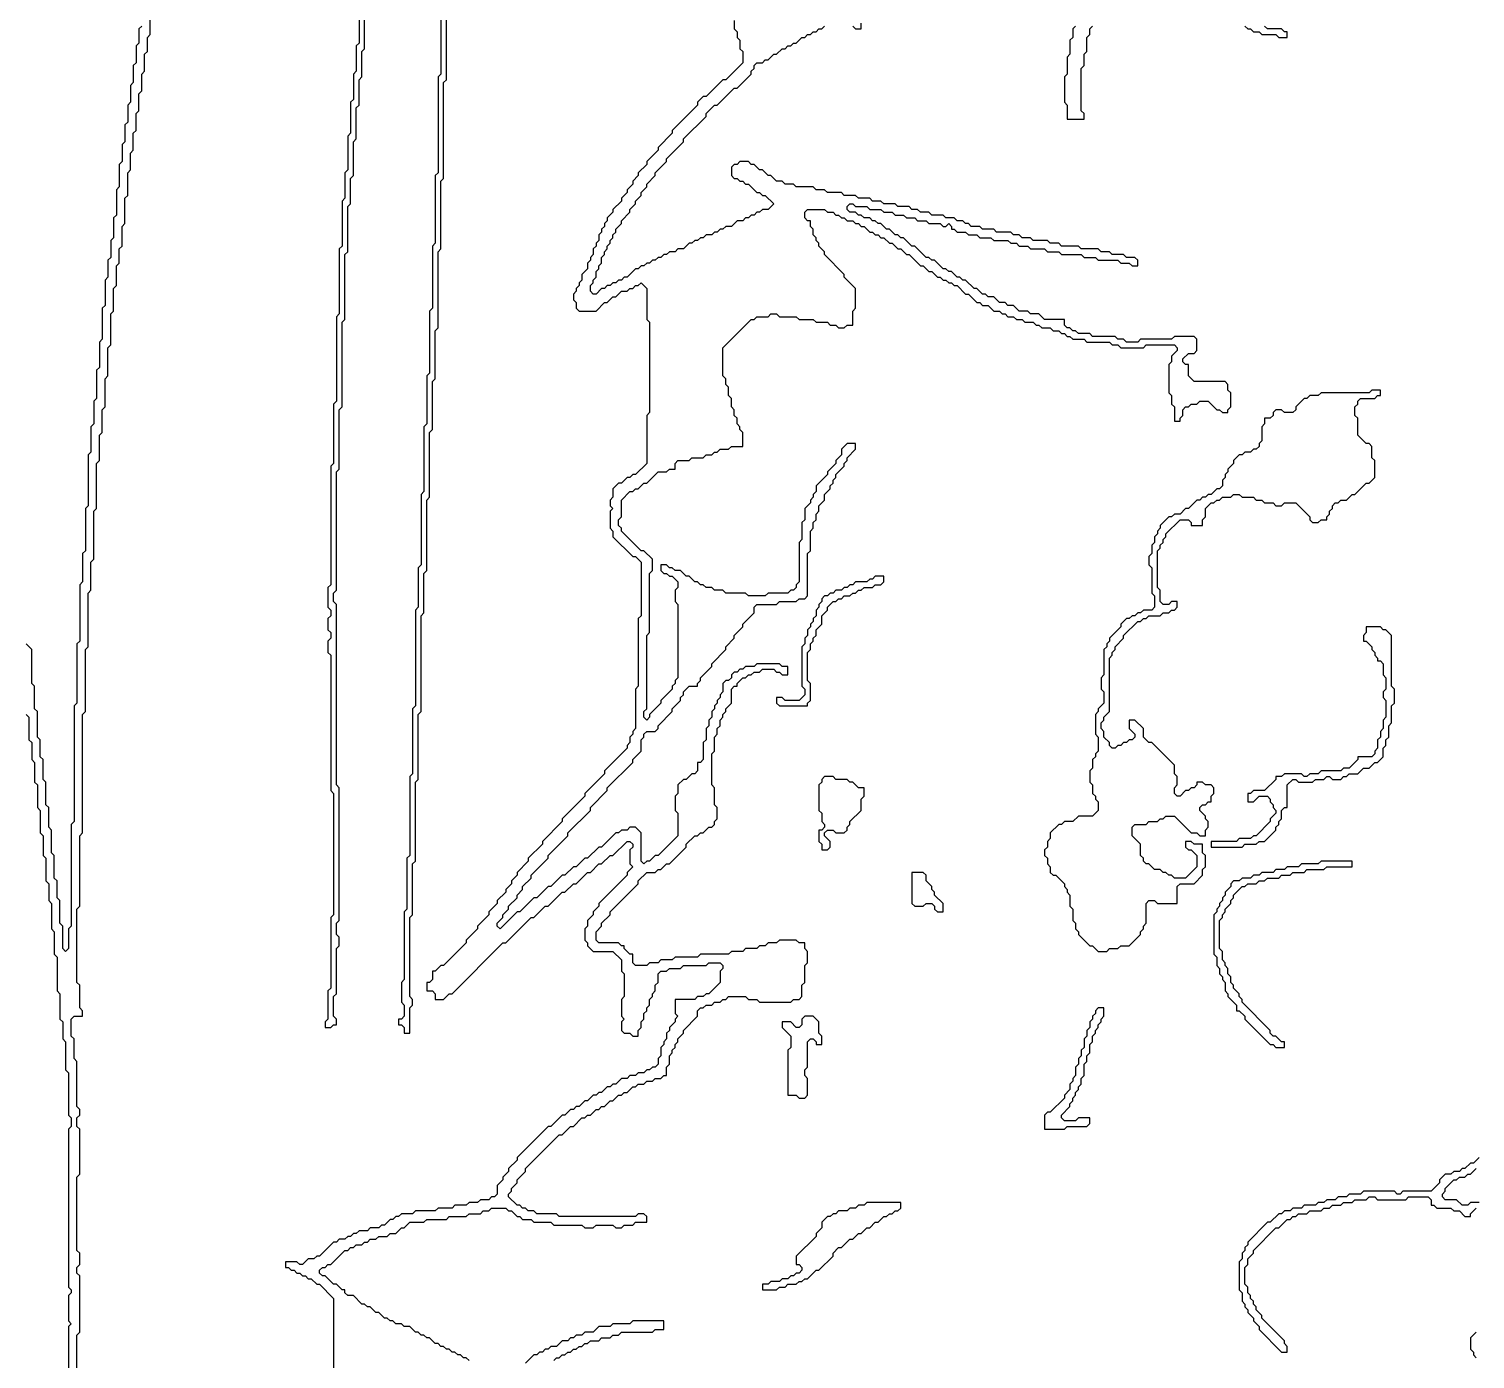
# Model space of a CAD drawing. Header units: metres. Extents: x 0 to 100, y 0 to 128.
# Drawn here: x 60.88 to 73.69, y 10.79 to 22.58 of the extents above; entities that cross this region are included whole.
import ezdxf

# ---------------------------------------------------------------- set-up
doc = ezdxf.new("R2010")
doc.units = ezdxf.units.M

msp = doc.modelspace()

# ---------------------------------------------------------------- linework, layer by layer
for points in [[(61.3, 10.475), (61.3, 11), (61.325, 11.025), (61.325, 11.525), (61.3, 11.55), (61.3, 11.6), (61.325, 11.625), (61.325, 11.725), (61.3, 11.75), (61.3, 12.4), (61.325, 12.425), (61.325, 12.825), (61.3, 12.85), (61.3, 12.925), (61.325, 12.95), (61.325, 13), (61.3, 13.025), (61.3, 13.425), (61.275, 13.45), (61.275, 13.625), (61.25, 13.65), (61.25, 13.8), (61.275, 13.825), (61.35, 13.825), (61.35, 13.875), (61.325, 13.9), (61.325, 14.1), (61.3, 14.125), (61.3, 14.775), (61.325, 14.8), (61.325, 15.425), (61.35, 15.45), (61.35, 16.5), (61.375, 16.525), (61.375, 17.075), (61.4, 17.1), (61.4, 17.575), (61.425, 17.6), (61.425, 17.85), (61.45, 17.875), (61.45, 18.3), (61.475, 18.325), (61.475, 18.725), (61.5, 18.75), (61.5, 18.975), (61.525, 19), (61.525, 19.2), (61.55, 19.225), (61.55, 19.475), (61.575, 19.5), (61.575, 19.75), (61.6, 19.775), (61.6, 20.05), (61.625, 20.075), (61.625, 20.275), (61.65, 20.3), (61.65, 20.475), (61.675, 20.5), (61.675, 20.625), (61.7, 20.65), (61.7, 20.825), (61.725, 20.85), (61.725, 21.075), (61.75, 21.1), (61.75, 21.3), (61.775, 21.325), (61.775, 21.475), (61.8, 21.5), (61.8, 21.65), (61.825, 21.675), (61.825, 21.825), (61.85, 21.85), (61.85, 22), (61.875, 22.025), (61.875, 22.175), (61.9, 22.2), (61.9, 22.35), (61.925, 22.375), (61.925, 22.5), (61.95, 22.525), (61.95, 22.7)], [(63.8, 22.8), (63.8, 22.45), (63.775, 22.425), (63.775, 22.2), (63.75, 22.175), (63.75, 21.95), (63.725, 21.925), (63.725, 21.65), (63.7, 21.625), (63.7, 21.325), (63.675, 21.3), (63.675, 21.075), (63.65, 21.05), (63.65, 20.65), (63.625, 20.625), (63.625, 20.05), (63.6, 20.025), (63.6, 19.275), (63.575, 19.25), (63.575, 18.725), (63.55, 18.7), (63.55, 17.65), (63.525, 17.625), (63.525, 17.45), (63.55, 17.425), (63.55, 17.375), (63.525, 17.35), (63.525, 17.25), (63.55, 17.225), (63.55, 17.175), (63.525, 17.15), (63.525, 17.05), (63.55, 17.025), (63.55, 15.825), (63.575, 15.8), (63.575, 14.725), (63.55, 14.7), (63.55, 14.075), (63.525, 14.05), (63.525, 13.8), (63.5, 13.775), (63.5, 13.725), (63.55, 13.725), (63.575, 13.75), (63.6, 13.75), (63.6, 13.8), (63.575, 13.825), (63.575, 14), (63.6, 14.025), (63.6, 14.425), (63.625, 14.45), (63.625, 14.525), (63.6, 14.55), (63.6, 14.65), (63.625, 14.675), (63.625, 15.85), (63.6, 15.875), (63.6, 17.475), (63.575, 17.5), (63.575, 17.575), (63.6, 17.6), (63.6, 18.65), (63.625, 18.675), (63.625, 19.2), (63.65, 19.225), (63.65, 19.975), (63.675, 20), (63.675, 20.575), (63.7, 20.6), (63.7, 21), (63.725, 21.025), (63.725, 21.25), (63.75, 21.275), (63.75, 21.575), (63.775, 21.6), (63.775, 21.875), (63.8, 21.9), (63.8, 22.125), (63.825, 22.15), (63.825, 22.375), (63.85, 22.4), (63.85, 22.75)], [(64.525, 22.725), (64.525, 22.175), (64.5, 22.15), (64.5, 21.3), (64.475, 21.275), (64.475, 20.675), (64.45, 20.65), (64.45, 20.1), (64.425, 20.075), (64.425, 19.525), (64.4, 19.5), (64.4, 19.075), (64.375, 19.05), (64.375, 18.475), (64.35, 18.45), (64.35, 17.825), (64.325, 17.8), (64.325, 17.45), (64.3, 17.425), (64.3, 16.575), (64.275, 16.55), (64.275, 15.975), (64.25, 15.95), (64.25, 15.25), (64.225, 15.225), (64.225, 14.775), (64.2, 14.75), (64.2, 14.15), (64.175, 14.125), (64.175, 13.95), (64.2, 13.925), (64.2, 13.825), (64.175, 13.8), (64.15, 13.8), (64.15, 13.75), (64.175, 13.75), (64.2, 13.725), (64.2, 13.675), (64.25, 13.675), (64.25, 13.9), (64.275, 13.925), (64.275, 13.975), (64.25, 14), (64.25, 14.7), (64.275, 14.725), (64.275, 15.175), (64.3, 15.2), (64.3, 15.9), (64.325, 15.925), (64.325, 16.5), (64.35, 16.525), (64.35, 17.375), (64.375, 17.4), (64.375, 17.75), (64.4, 17.775), (64.4, 18.4), (64.425, 18.425), (64.425, 19), (64.45, 19.025), (64.45, 19.45), (64.475, 19.475), (64.475, 19.9), (64.5, 19.925), (64.5, 20.6), (64.525, 20.625), (64.525, 21.225), (64.55, 21.25), (64.55, 22.1), (64.575, 22.125), (64.575, 22.675)], [(61.875, 22.6), (61.85, 22.575), (61.85, 22.45), (61.825, 22.425), (61.825, 22.275), (61.8, 22.25), (61.8, 22.1), (61.775, 22.075), (61.775, 21.925), (61.75, 21.9), (61.75, 21.75), (61.725, 21.725), (61.725, 21.575), (61.7, 21.55), (61.7, 21.4), (61.675, 21.375), (61.675, 21.175), (61.65, 21.15), (61.65, 20.925), (61.625, 20.9), (61.625, 20.725), (61.6, 20.7), (61.6, 20.55), (61.575, 20.525), (61.575, 20.375), (61.55, 20.35), (61.55, 20.125), (61.525, 20.1), (61.525, 19.825), (61.5, 19.8), (61.5, 19.575), (61.475, 19.55), (61.475, 19.3), (61.45, 19.275), (61.45, 19.075), (61.425, 19.05), (61.425, 18.825), (61.4, 18.8), (61.4, 18.35), (61.375, 18.325), (61.375, 17.95), (61.35, 17.925), (61.35, 17.675), (61.325, 17.65), (61.325, 17.15), (61.3, 17.125), (61.3, 16.6), (61.275, 16.575), (61.275, 15.55), (61.25, 15.525), (61.25, 14.625), (61.225, 14.6), (61.225, 14.425), (61.2, 14.4), (61.175, 14.425), (61.175, 14.625), (61.15, 14.65), (61.15, 14.85), (61.125, 14.875), (61.125, 15.025), (61.1, 15.05), (61.1, 15.25), (61.075, 15.275), (61.075, 15.475), (61.05, 15.5), (61.05, 15.675), (61.025, 15.7), (61.025, 15.9), (61, 15.925), (61, 16.1), (60.975, 16.125), (60.975, 16.275), (60.95, 16.3), (60.95, 16.525), (60.925, 16.55), (60.925, 16.75), (60.9, 16.775), (60.9, 17.075), (60.85, 17.125)], [(67.125, 22.65), (67.125, 22.575), (67.15, 22.55), (67.15, 22.5), (67.175, 22.475), (67.175, 22.4), (67.2, 22.375), (67.2, 22.275), (67.05, 22.125), (67.025, 22.125), (66.875, 21.975), (66.85, 21.975), (66.8, 21.925), (66.8, 21.9), (66.575, 21.675), (66.575, 21.65), (66.45, 21.525), (66.45, 21.5), (66.35, 21.4), (66.35, 21.375), (66.275, 21.3), (66.275, 21.275), (66.225, 21.225), (66.225, 21.2), (66.175, 21.15), (66.175, 21.125), (66.125, 21.075), (66.125, 21.05), (66.05, 20.975), (66.05, 20.95), (66, 20.9), (66, 20.875), (65.975, 20.85), (65.975, 20.825), (65.95, 20.8), (65.95, 20.775), (65.925, 20.75), (65.925, 20.7), (65.9, 20.675), (65.9, 20.65), (65.875, 20.625), (65.875, 20.575), (65.85, 20.55), (65.85, 20.525), (65.825, 20.5), (65.825, 20.45), (65.775, 20.4), (65.775, 20.35), (65.75, 20.325), (65.75, 20.3), (65.725, 20.275), (65.725, 20.25), (65.7, 20.225), (65.7, 20.175), (65.725, 20.15), (65.725, 20.1), (65.75, 20.075), (65.9, 20.075), (65.975, 20.15), (66, 20.15), (66.05, 20.2), (66.075, 20.2), (66.125, 20.25), (66.175, 20.25), (66.2, 20.275), (66.225, 20.275), (66.25, 20.3), (66.275, 20.3), (66.3, 20.325), (66.35, 20.275), (66.35, 20), (66.375, 19.975), (66.375, 19.175), (66.35, 19.15), (66.35, 18.725), (66.25, 18.625), (66.225, 18.625), (66.2, 18.6), (66.175, 18.6), (66.125, 18.55), (66.1, 18.55), (66.05, 18.5), (66.05, 18.425), (66.025, 18.4), (66.025, 18.35), (66.05, 18.325), (66.025, 18.3), (66.025, 18.15), (66.05, 18.125), (66.05, 18.075), (66.225, 17.9), (66.25, 17.9), (66.3, 17.85), (66.3, 17.375), (66.275, 17.35), (66.275, 16.75), (66.25, 16.725), (66.25, 16.375), (66.225, 16.35), (66.225, 16.325), (66.2, 16.3), (66.2, 16.25), (66.175, 16.225), (66.175, 16.2), (65.975, 16), (65.975, 15.975), (65.8, 15.8), (65.8, 15.775), (65.6, 15.575), (65.6, 15.55), (65.425, 15.375), (65.425, 15.35), (65.3, 15.225), (65.3, 15.2), (65.2, 15.1), (65.2, 15.075), (65.15, 15.025), (65.15, 15), (65.1, 14.95), (65.1, 14.925), (65.025, 14.85), (65.025, 14.825), (64.95, 14.75), (64.95, 14.725), (64.85, 14.625), (64.85, 14.6), (64.75, 14.5), (64.75, 14.475), (64.55, 14.275), (64.525, 14.275), (64.475, 14.225), (64.45, 14.225), (64.45, 14.15), (64.425, 14.125), (64.4, 14.125), (64.4, 14.05), (64.45, 14.05), (64.475, 14.025), (64.475, 13.975), (64.55, 13.975), (64.6, 14.025), (64.625, 14.025), (65.075, 14.475), (65.1, 14.475), (65.325, 14.7), (65.35, 14.7), (65.45, 14.8), (65.475, 14.8), (65.6, 14.925), (65.625, 14.925), (65.7, 15), (65.725, 15), (65.825, 15.1), (65.85, 15.1), (65.925, 15.175), (65.95, 15.175), (66.025, 15.25), (66.05, 15.25), (66.175, 15.375), (66.2, 15.375), (66.225, 15.35), (66.225, 15.325), (66.2, 15.3), (66.2, 15.175), (66.225, 15.15), (66.175, 15.1), (66.175, 15.075), (65.925, 14.825), (65.925, 14.8), (65.875, 14.75), (65.875, 14.725), (65.825, 14.675), (65.825, 14.625), (65.8, 14.6), (65.8, 14.5), (65.825, 14.475), (65.825, 14.45), (65.875, 14.4), (66.05, 14.4), (66.125, 14.325), (66.125, 14.225), (66.15, 14.2), (66.15, 14), (66.125, 13.975), (66.125, 13.825), (66.15, 13.8), (66.125, 13.775), (66.125, 13.7), (66.15, 13.675), (66.2, 13.675), (66.225, 13.65), (66.275, 13.65), (66.275, 13.7), (66.3, 13.725), (66.3, 13.775), (66.325, 13.8), (66.325, 13.85), (66.35, 13.875), (66.35, 13.9), (66.375, 13.925), (66.375, 13.975), (66.4, 14), (66.4, 14.025), (66.425, 14.05), (66.425, 14.1), (66.45, 14.125), (66.45, 14.2), (66.475, 14.225), (66.525, 14.225), (66.55, 14.25), (66.65, 14.25), (66.675, 14.275), (66.875, 14.275), (66.9, 14.3), (67, 14.3), (67.025, 14.275), (67.025, 14.25), (67, 14.225), (67, 14.125), (66.9, 14.025), (66.875, 14.025), (66.85, 14), (66.8, 14), (66.775, 13.975), (66.6, 13.975), (66.6, 13.85), (66.625, 13.825), (66.6, 13.8), (66.6, 13.775), (66.55, 13.725), (66.55, 13.7), (66.525, 13.675), (66.525, 13.625), (66.5, 13.6), (66.5, 13.575), (66.475, 13.55), (66.475, 13.475), (66.45, 13.45), (66.45, 13.4), (66.425, 13.375), (66.4, 13.375), (66.375, 13.35), (66.35, 13.35), (66.325, 13.325), (66.275, 13.325), (66.25, 13.3), (66.2, 13.3), (66.175, 13.275), (66.125, 13.275), (66.075, 13.225), (66.05, 13.225), (66.025, 13.2), (66, 13.2), (65.95, 13.15), (65.925, 13.15), (65.9, 13.125), (65.875, 13.125), (65.825, 13.075), (65.8, 13.075), (65.75, 13.025), (65.725, 13.025), (65.7, 13), (65.675, 13), (65.625, 12.95), (65.6, 12.95), (65.5, 12.85), (65.475, 12.85), (65.2, 12.575), (65.2, 12.55), (65.125, 12.475), (65.125, 12.45), (65.075, 12.4), (65.075, 12.375), (65.025, 12.325), (65.025, 12.25), (65, 12.225), (64.975, 12.225), (64.95, 12.2), (64.875, 12.2), (64.85, 12.175), (64.775, 12.175), (64.75, 12.15), (64.65, 12.15), (64.625, 12.125), (64.5, 12.125), (64.475, 12.1), (64.3, 12.1), (64.275, 12.075), (64.175, 12.075), (64.15, 12.05), (64.125, 12.05), (64.1, 12.025), (64.075, 12.025), (64.025, 11.975), (64, 11.975), (63.975, 11.95), (63.9, 11.95), (63.875, 11.925), (63.8, 11.925), (63.775, 11.9), (63.75, 11.9), (63.725, 11.875), (63.7, 11.875), (63.675, 11.85), (63.625, 11.85), (63.6, 11.825), (63.575, 11.825), (63.45, 11.7), (63.425, 11.7), (63.4, 11.675), (63.35, 11.675), (63.3, 11.625), (63.275, 11.625), (63.25, 11.65), (63.15, 11.65), (63.15, 11.6), (63.175, 11.6), (63.2, 11.575), (63.225, 11.575), (63.25, 11.55), (63.275, 11.55), (63.3, 11.525), (63.325, 11.525), (63.35, 11.5), (63.375, 11.5), (63.425, 11.45), (63.45, 11.45), (63.575, 11.325), (63.575, 10.125)], [(64.775, 10.775), (64.75, 10.8), (64.725, 10.8), (64.7, 10.825), (64.675, 10.825), (64.65, 10.85), (64.625, 10.85), (64.6, 10.875), (64.575, 10.875), (64.55, 10.9), (64.525, 10.9), (64.5, 10.925), (64.475, 10.925), (64.425, 10.975), (64.4, 10.975), (64.375, 11), (64.35, 11), (64.325, 11.025), (64.3, 11.025), (64.25, 11.075), (64.2, 11.075), (64.175, 11.1), (64.125, 11.1), (64.1, 11.125), (64.075, 11.125), (64.05, 11.15), (64.025, 11.15), (63.975, 11.2), (63.95, 11.2), (63.9, 11.25), (63.875, 11.25), (63.85, 11.275), (63.825, 11.275), (63.75, 11.35), (63.7, 11.35), (63.675, 11.375), (63.675, 11.4), (63.65, 11.4), (63.6, 11.45), (63.575, 11.45), (63.5, 11.525), (63.475, 11.525), (63.45, 11.55), (63.45, 11.575), (63.475, 11.6), (63.5, 11.6), (63.525, 11.625), (63.55, 11.625), (63.675, 11.75), (63.7, 11.75), (63.725, 11.775), (63.75, 11.775), (63.775, 11.8), (63.825, 11.8), (63.85, 11.825), (63.875, 11.825), (63.9, 11.85), (63.95, 11.85), (63.975, 11.875), (64.05, 11.875), (64.075, 11.9), (64.125, 11.9), (64.175, 11.95), (64.2, 11.95), (64.25, 12), (64.375, 12), (64.4, 12.025), (64.575, 12.025), (64.6, 12.05), (64.75, 12.05), (64.775, 12.075), (64.875, 12.075), (64.9, 12.1), (64.95, 12.1), (64.975, 12.125), (65.1, 12.125), (65.125, 12.1), (65.15, 12.1), (65.2, 12.05), (65.225, 12.05), (65.25, 12.025), (65.325, 12.025), (65.35, 12), (65.5, 12), (65.525, 11.975), (65.775, 11.975), (65.8, 11.95), (65.875, 11.95), (65.9, 11.975), (66.05, 11.975), (66.075, 11.95), (66.125, 11.95), (66.15, 11.975), (66.225, 11.975), (66.25, 12), (66.35, 12), (66.35, 12.05), (66.325, 12.075), (66.275, 12.075), (66.25, 12.05), (65.575, 12.05), (65.55, 12.075), (65.375, 12.075), (65.35, 12.1), (65.3, 12.1), (65.275, 12.125), (65.25, 12.125), (65.225, 12.15), (65.2, 12.15), (65.125, 12.225), (65.125, 12.25), (65.15, 12.275), (65.15, 12.3), (65.2, 12.35), (65.2, 12.375), (65.275, 12.45), (65.275, 12.475), (65.575, 12.775), (65.6, 12.775), (65.675, 12.85), (65.7, 12.85), (65.775, 12.925), (65.8, 12.925), (65.825, 12.95), (65.85, 12.95), (65.9, 13), (65.925, 13), (65.95, 13.025), (65.975, 13.025), (66.025, 13.075), (66.05, 13.075), (66.1, 13.125), (66.125, 13.125), (66.15, 13.15), (66.175, 13.15), (66.225, 13.2), (66.25, 13.2), (66.275, 13.225), (66.325, 13.225), (66.35, 13.25), (66.4, 13.25), (66.425, 13.275), (66.475, 13.275), (66.5, 13.3), (66.525, 13.3), (66.525, 13.375), (66.55, 13.4), (66.55, 13.475), (66.575, 13.5), (66.575, 13.525), (66.6, 13.55), (66.6, 13.575), (66.625, 13.6), (66.625, 13.625), (66.675, 13.675), (66.675, 13.7), (66.8, 13.825), (66.8, 13.875), (66.825, 13.9), (66.85, 13.9), (66.875, 13.925), (66.925, 13.925), (66.95, 13.95), (67, 13.95), (67.025, 13.975), (67.05, 13.975), (67.075, 14), (67.225, 14), (67.25, 13.975), (67.325, 13.975), (67.35, 13.95), (67.625, 13.95), (67.65, 13.975), (67.7, 13.975), (67.725, 14), (67.725, 14.1), (67.75, 14.125), (67.75, 14.275), (67.775, 14.3), (67.775, 14.4), (67.75, 14.425), (67.75, 14.475), (67.7, 14.475), (67.675, 14.5), (67.525, 14.5), (67.5, 14.475), (67.425, 14.475), (67.4, 14.45), (67.35, 14.45), (67.325, 14.425), (67.225, 14.425), (67.2, 14.4), (67.1, 14.4), (67.075, 14.375), (66.825, 14.375), (66.8, 14.35), (66.6, 14.35), (66.575, 14.325), (66.475, 14.325), (66.45, 14.3), (66.375, 14.3), (66.35, 14.275), (66.25, 14.275), (66.225, 14.3), (66.225, 14.375), (66.2, 14.375), (66.15, 14.425), (66.15, 14.45), (66.125, 14.45), (66.1, 14.475), (65.925, 14.475), (65.9, 14.5), (65.9, 14.575), (65.95, 14.625), (65.95, 14.65), (66.025, 14.725), (66.025, 14.75), (66.275, 15), (66.275, 15.025), (66.35, 15.1), (66.425, 15.1), (66.45, 15.125), (66.475, 15.125), (66.525, 15.175), (66.55, 15.175), (66.7, 15.325), (66.7, 15.35), (66.775, 15.425), (66.8, 15.425), (66.825, 15.45), (66.85, 15.45), (66.9, 15.5), (66.925, 15.5), (66.95, 15.525), (66.95, 15.55), (66.975, 15.575), (66.975, 15.675), (66.95, 15.7), (66.95, 15.85), (66.925, 15.875), (66.925, 16.15), (66.95, 16.175), (66.95, 16.3), (66.975, 16.325), (66.975, 16.375), (67, 16.4), (67, 16.45), (67.025, 16.475), (67.025, 16.5), (67.05, 16.525), (67.05, 16.55), (67.1, 16.6), (67.1, 16.725), (67.125, 16.75), (67.15, 16.75), (67.15, 16.775), (67.2, 16.825), (67.225, 16.825), (67.25, 16.85), (67.275, 16.85), (67.3, 16.875), (67.35, 16.875), (67.375, 16.9), (67.475, 16.9), (67.5, 16.875), (67.525, 16.875), (67.55, 16.85), (67.6, 16.85), (67.6, 16.925), (67.55, 16.925), (67.525, 16.95), (67.325, 16.95), (67.3, 16.925), (67.225, 16.925), (67.2, 16.9), (67.175, 16.9), (67.15, 16.875), (67.125, 16.875), (67.1, 16.85), (67.1, 16.825), (67.075, 16.8), (67.05, 16.8), (67.025, 16.775), (67.025, 16.7), (67, 16.675), (67, 16.65), (66.975, 16.625), (66.975, 16.6), (66.95, 16.575), (66.95, 16.55), (66.925, 16.525), (66.925, 16.475), (66.9, 16.45), (66.9, 16.4), (66.875, 16.375), (66.875, 16.275), (66.85, 16.25), (66.85, 16.1), (66.825, 16.075), (66.8, 16.075), (66.8, 16), (66.775, 15.975), (66.75, 15.975), (66.7, 15.925), (66.675, 15.925), (66.625, 15.875), (66.625, 15.8), (66.6, 15.775), (66.6, 15.65), (66.625, 15.625), (66.625, 15.425), (66.45, 15.25), (66.425, 15.25), (66.375, 15.2), (66.35, 15.2), (66.325, 15.175), (66.3, 15.2), (66.3, 15.45), (66.25, 15.5), (66.2, 15.5), (66.175, 15.475), (66.125, 15.475), (66.1, 15.45), (66.075, 15.45), (65.95, 15.325), (65.925, 15.325), (65.825, 15.225), (65.8, 15.225), (65.725, 15.15), (65.7, 15.15), (65.625, 15.075), (65.6, 15.075), (65.5, 14.975), (65.475, 14.975), (65.375, 14.875), (65.35, 14.875), (65.225, 14.75), (65.2, 14.75), (65.05, 14.6), (65.025, 14.625), (65.025, 14.65), (65.075, 14.7), (65.075, 14.725), (65.125, 14.775), (65.125, 14.8), (65.2, 14.875), (65.2, 14.9), (65.25, 14.95), (65.25, 14.975), (65.325, 15.05), (65.325, 15.075), (65.475, 15.225), (65.475, 15.25), (65.65, 15.425), (65.65, 15.45), (65.85, 15.65), (65.85, 15.675), (66, 15.825), (66, 15.85), (66.225, 16.075), (66.225, 16.1), (66.3, 16.175), (66.3, 16.275), (66.325, 16.3), (66.325, 16.325), (66.35, 16.35), (66.425, 16.35), (66.45, 16.375), (66.45, 16.4), (66.575, 16.525), (66.575, 16.55), (66.65, 16.625), (66.65, 16.65), (66.675, 16.675), (66.675, 16.7), (66.725, 16.75), (66.8, 16.75), (66.8, 16.775), (66.825, 16.8), (66.825, 16.825), (66.925, 16.925), (66.925, 16.95), (67.05, 17.075), (67.05, 17.1), (67.125, 17.175), (67.125, 17.2), (67.2, 17.275), (67.2, 17.3), (67.3, 17.4), (67.3, 17.45), (67.325, 17.475), (67.5, 17.475), (67.525, 17.5), (67.675, 17.5), (67.7, 17.525), (67.75, 17.525), (67.775, 17.55), (67.775, 17.925), (67.8, 17.95), (67.8, 18.125), (67.825, 18.15), (67.825, 18.2), (67.85, 18.225), (67.85, 18.275), (67.875, 18.3), (67.875, 18.35), (67.925, 18.4), (67.925, 18.45), (67.975, 18.5), (67.975, 18.525), (68, 18.55), (68, 18.575), (68.025, 18.6), (68.025, 18.625), (68.1, 18.7), (68.1, 18.725), (68.125, 18.75), (68.125, 18.775), (68.2, 18.85), (68.2, 18.9), (68.125, 18.9), (68.075, 18.85), (68.075, 18.8), (68.025, 18.75), (68.025, 18.725), (67.95, 18.65), (67.95, 18.625), (67.85, 18.525), (67.85, 18.475), (67.825, 18.45), (67.825, 18.425), (67.8, 18.4), (67.8, 18.375), (67.75, 18.325), (67.75, 18.225), (67.725, 18.2), (67.725, 18.05), (67.7, 18.025), (67.7, 17.675), (67.675, 17.65), (67.675, 17.625), (67.65, 17.6), (67.625, 17.6), (67.6, 17.575), (67.425, 17.575), (67.4, 17.55), (67.25, 17.55), (67.225, 17.575), (67.05, 17.575), (67.025, 17.6), (66.95, 17.6), (66.925, 17.625), (66.875, 17.625), (66.85, 17.65), (66.825, 17.65), (66.8, 17.675), (66.775, 17.675), (66.725, 17.725), (66.7, 17.725), (66.65, 17.775), (66.6, 17.775), (66.575, 17.8), (66.55, 17.8), (66.525, 17.825), (66.475, 17.825), (66.475, 17.775), (66.5, 17.75), (66.525, 17.75), (66.55, 17.725), (66.575, 17.725), (66.625, 17.675), (66.625, 17.625), (66.6, 17.6), (66.6, 17.5), (66.625, 17.475), (66.625, 16.825), (66.6, 16.8), (66.6, 16.775), (66.575, 16.75), (66.575, 16.725), (66.475, 16.625), (66.475, 16.6), (66.375, 16.5), (66.375, 16.475), (66.35, 16.45), (66.325, 16.475), (66.325, 16.525), (66.35, 16.55), (66.35, 17.2), (66.375, 17.225), (66.375, 17.75), (66.4, 17.775), (66.4, 17.875), (66.325, 17.95), (66.3, 17.95), (66.125, 18.125), (66.125, 18.15), (66.1, 18.175), (66.1, 18.225), (66.125, 18.25), (66.125, 18.4), (66.2, 18.475), (66.225, 18.475), (66.25, 18.5), (66.275, 18.5), (66.325, 18.55), (66.35, 18.55), (66.45, 18.65), (66.525, 18.65), (66.55, 18.675), (66.6, 18.675), (66.6, 18.725), (66.625, 18.75), (66.725, 18.75), (66.75, 18.775), (66.85, 18.775), (66.875, 18.8), (66.925, 18.8), (66.95, 18.825), (66.975, 18.825), (67, 18.85), (67.075, 18.85), (67.1, 18.875), (67.2, 18.875), (67.2, 19), (67.175, 19.025), (67.175, 19.05), (67.15, 19.075), (67.15, 19.125), (67.125, 19.15), (67.125, 19.2), (67.1, 19.225), (67.1, 19.3), (67.075, 19.325), (67.075, 19.4), (67.05, 19.425), (67.05, 19.475), (67.025, 19.5), (67.025, 19.75), (67.275, 20), (67.3, 20), (67.325, 20.025), (67.425, 20.025), (67.45, 20.05), (67.5, 20.05), (67.525, 20.025), (67.675, 20.025), (67.7, 20), (67.825, 20), (67.85, 19.975), (67.95, 19.975), (67.975, 19.95), (68.025, 19.95), (68.05, 19.925), (68.1, 19.925), (68.125, 19.95), (68.175, 19.95), (68.175, 20.075), (68.2, 20.1), (68.2, 20.275), (68.1, 20.375), (68.1, 20.4), (67.925, 20.575), (67.925, 20.6), (67.875, 20.65), (67.875, 20.675), (67.85, 20.7), (67.85, 20.725), (67.825, 20.75), (67.825, 20.8), (67.8, 20.825), (67.8, 20.875), (67.775, 20.875), (67.75, 20.9), (67.75, 20.95), (67.775, 20.975), (67.925, 20.975), (67.95, 20.95), (68, 20.95), (68.025, 20.925), (68.05, 20.925), (68.075, 20.9), (68.1, 20.9), (68.125, 20.875), (68.175, 20.875), (68.2, 20.85), (68.225, 20.85), (68.25, 20.825), (68.275, 20.825), (68.325, 20.775), (68.35, 20.775), (68.375, 20.75), (68.4, 20.75), (68.425, 20.725), (68.45, 20.725), (68.5, 20.675), (68.525, 20.675), (68.575, 20.625), (68.6, 20.625), (68.65, 20.575), (68.675, 20.575), (68.775, 20.475), (68.8, 20.475), (68.85, 20.425), (68.875, 20.425), (68.925, 20.375), (68.95, 20.375), (68.975, 20.35), (69, 20.35), (69.025, 20.325), (69.05, 20.325), (69.075, 20.3), (69.1, 20.3), (69.175, 20.225), (69.2, 20.225), (69.275, 20.15), (69.3, 20.15), (69.325, 20.125), (69.375, 20.125), (69.425, 20.075), (69.475, 20.075), (69.5, 20.05), (69.525, 20.05), (69.55, 20.025), (69.6, 20.025), (69.625, 20), (69.675, 20), (69.7, 19.975), (69.775, 19.975), (69.8, 19.95), (69.825, 19.95), (69.85, 19.925), (69.925, 19.925), (69.95, 19.9), (70, 19.9), (70.025, 19.875), (70.05, 19.875), (70.075, 19.85), (70.1, 19.85), (70.125, 19.825), (70.225, 19.825), (70.25, 19.8), (70.45, 19.8), (70.475, 19.775), (70.525, 19.775), (70.55, 19.75), (70.75, 19.75), (70.775, 19.775), (71.025, 19.775), (71.05, 19.75), (71.05, 19.725), (71, 19.675), (71, 19.625), (70.975, 19.6), (70.975, 19.35), (71, 19.325), (71, 19.25), (71.025, 19.225), (71.025, 19.1), (71.075, 19.1), (71.075, 19.125), (71.1, 19.15), (71.1, 19.2), (71.125, 19.225), (71.15, 19.225), (71.175, 19.25), (71.225, 19.25), (71.25, 19.275), (71.325, 19.275), (71.4, 19.2), (71.425, 19.2), (71.45, 19.175), (71.5, 19.175), (71.5, 19.2), (71.525, 19.225), (71.525, 19.35), (71.5, 19.375), (71.5, 19.425), (71.475, 19.45), (71.2, 19.45), (71.15, 19.5), (71.15, 19.6), (71.125, 19.6), (71.1, 19.625), (71.1, 19.65), (71.15, 19.7), (71.2, 19.7), (71.225, 19.725), (71.225, 19.825), (71.2, 19.85), (71.025, 19.85), (71, 19.825), (70.725, 19.825), (70.7, 19.8), (70.6, 19.8), (70.575, 19.825), (70.525, 19.825), (70.5, 19.85), (70.3, 19.85), (70.275, 19.875), (70.175, 19.875), (70.15, 19.9), (70.125, 19.9), (70.1, 19.925), (70.075, 19.925), (70.05, 19.95), (70.05, 20), (69.875, 20), (69.825, 20.05), (69.75, 20.05), (69.725, 20.075), (69.65, 20.075), (69.6, 20.125), (69.55, 20.125), (69.525, 20.15), (69.475, 20.15), (69.425, 20.2), (69.375, 20.2), (69.35, 20.225), (69.325, 20.225), (69.275, 20.275), (69.25, 20.275), (69.175, 20.35), (69.15, 20.35), (69.125, 20.375), (69.1, 20.375), (69.05, 20.425), (69.025, 20.425), (69, 20.45), (68.975, 20.45), (68.9, 20.525), (68.875, 20.525), (68.85, 20.55), (68.825, 20.55), (68.725, 20.65), (68.7, 20.65), (68.625, 20.725), (68.6, 20.725), (68.575, 20.75), (68.55, 20.75), (68.5, 20.8), (68.475, 20.8), (68.425, 20.85), (68.4, 20.85), (68.375, 20.875), (68.35, 20.875), (68.325, 20.9), (68.275, 20.9), (68.25, 20.925), (68.225, 20.925), (68.2, 20.95), (68.15, 20.95), (68.125, 20.975), (68.125, 21), (68.15, 21.025), (68.175, 21.025), (68.2, 21), (68.3, 21), (68.325, 20.975), (68.425, 20.975), (68.45, 20.95), (68.525, 20.95), (68.55, 20.925), (68.625, 20.925), (68.65, 20.9), (68.725, 20.9), (68.75, 20.875), (68.825, 20.875), (68.85, 20.85), (68.95, 20.85), (68.975, 20.825), (69, 20.825), (69.025, 20.85), (69.05, 20.825), (69.05, 20.8), (69.075, 20.8), (69.1, 20.775), (69.175, 20.775), (69.2, 20.75), (69.275, 20.75), (69.3, 20.725), (69.4, 20.725), (69.425, 20.7), (69.55, 20.7), (69.575, 20.675), (69.625, 20.675), (69.65, 20.65), (69.725, 20.65), (69.75, 20.625), (69.875, 20.625), (69.9, 20.6), (70, 20.6), (70.025, 20.575), (70.2, 20.575), (70.225, 20.55), (70.325, 20.55), (70.35, 20.525), (70.525, 20.525), (70.55, 20.5), (70.625, 20.5), (70.65, 20.475), (70.7, 20.475), (70.7, 20.525), (70.675, 20.55), (70.6, 20.55), (70.575, 20.575), (70.475, 20.575), (70.45, 20.6), (70.375, 20.6), (70.35, 20.625), (70.2, 20.625), (70.175, 20.65), (70.025, 20.65), (70, 20.675), (69.925, 20.675), (69.9, 20.7), (69.775, 20.7), (69.75, 20.725), (69.675, 20.725), (69.65, 20.75), (69.6, 20.75), (69.575, 20.775), (69.45, 20.775), (69.425, 20.8), (69.325, 20.8), (69.3, 20.825), (69.225, 20.825), (69.2, 20.85), (69.175, 20.85), (69.15, 20.875), (69.1, 20.875), (69.075, 20.9), (69, 20.9), (68.975, 20.925), (68.875, 20.925), (68.85, 20.95), (68.775, 20.95), (68.75, 20.975), (68.7, 20.975), (68.675, 21), (68.575, 21), (68.55, 21.025), (68.45, 21.025), (68.425, 21.05), (68.35, 21.05), (68.325, 21.075), (68.225, 21.075), (68.2, 21.1), (68.1, 21.1), (68.075, 21.125), (67.95, 21.125), (67.925, 21.15), (67.85, 21.15), (67.825, 21.175), (67.675, 21.175), (67.65, 21.2), (67.575, 21.2), (67.55, 21.225), (67.5, 21.225), (67.45, 21.275), (67.425, 21.275), (67.375, 21.325), (67.35, 21.325), (67.3, 21.375), (67.275, 21.375), (67.25, 21.4), (67.175, 21.4), (67.15, 21.375), (67.125, 21.375), (67.1, 21.35), (67.1, 21.275), (67.125, 21.25), (67.15, 21.25), (67.175, 21.225), (67.2, 21.225), (67.225, 21.2), (67.25, 21.2), (67.325, 21.125), (67.35, 21.125), (67.375, 21.1), (67.4, 21.1), (67.475, 21.025), (67.425, 20.975), (67.375, 20.975), (67.35, 20.95), (67.325, 20.95), (67.3, 20.925), (67.275, 20.925), (67.25, 20.9), (67.225, 20.9), (67.2, 20.875), (67.15, 20.875), (67.1, 20.825), (67.05, 20.825), (67.025, 20.8), (67, 20.8), (66.975, 20.775), (66.95, 20.775), (66.925, 20.75), (66.875, 20.75), (66.85, 20.725), (66.825, 20.725), (66.8, 20.7), (66.775, 20.7), (66.75, 20.675), (66.725, 20.675), (66.675, 20.625), (66.625, 20.625), (66.6, 20.6), (66.55, 20.6), (66.525, 20.575), (66.5, 20.575), (66.475, 20.55), (66.45, 20.55), (66.425, 20.525), (66.4, 20.525), (66.375, 20.5), (66.35, 20.5), (66.325, 20.475), (66.3, 20.475), (66.275, 20.45), (66.25, 20.45), (66.175, 20.375), (66.15, 20.375), (66.125, 20.35), (66.1, 20.35), (66.075, 20.325), (66.05, 20.325), (66.025, 20.3), (66, 20.3), (65.975, 20.275), (65.95, 20.275), (65.9, 20.225), (65.875, 20.225), (65.85, 20.25), (65.85, 20.3), (65.875, 20.325), (65.875, 20.35), (65.9, 20.375), (65.9, 20.425), (65.925, 20.45), (65.925, 20.475), (65.95, 20.5), (65.95, 20.55), (65.975, 20.575), (65.975, 20.6), (66, 20.625), (66, 20.65), (66.025, 20.675), (66.025, 20.7), (66.05, 20.725), (66.05, 20.75), (66.075, 20.775), (66.075, 20.8), (66.125, 20.85), (66.125, 20.875), (66.2, 20.95), (66.2, 20.975), (66.25, 21.025), (66.25, 21.05), (66.3, 21.1), (66.3, 21.125), (66.35, 21.175), (66.35, 21.2), (66.425, 21.275), (66.425, 21.3), (66.525, 21.4), (66.525, 21.425), (66.675, 21.575), (66.675, 21.6), (66.875, 21.8), (66.875, 21.825), (66.95, 21.9), (66.975, 21.9), (67.125, 22.05), (67.15, 22.05), (67.275, 22.175), (67.275, 22.2), (67.3, 22.225), (67.3, 22.25), (67.325, 22.275), (67.375, 22.275), (67.4, 22.3), (67.425, 22.3), (67.475, 22.35), (67.5, 22.35), (67.55, 22.4), (67.575, 22.4), (67.6, 22.425), (67.625, 22.425), (67.65, 22.45), (67.675, 22.45), (67.725, 22.5), (67.75, 22.5), (67.775, 22.525), (67.8, 22.525), (67.825, 22.55), (67.85, 22.55), (67.875, 22.575), (67.9, 22.575), (67.925, 22.6)], [(68.175, 22.6), (68.2, 22.575), (68.25, 22.575), (68.25, 22.625)], [(70.15, 22.6), (70.125, 22.575), (70.125, 22.5), (70.1, 22.475), (70.1, 22.35), (70.075, 22.325), (70.075, 22.175), (70.05, 22.15), (70.05, 21.925), (70.075, 21.9), (70.075, 21.775), (70.225, 21.775), (70.225, 21.825), (70.2, 21.85), (70.2, 22.225), (70.225, 22.25), (70.225, 22.35), (70.25, 22.375), (70.25, 22.5), (70.275, 22.525), (70.275, 22.575), (70.3, 22.6)], [(71.65, 22.6), (71.675, 22.575), (71.7, 22.575), (71.725, 22.55), (71.775, 22.55), (71.8, 22.525), (71.925, 22.525), (71.95, 22.5), (72.025, 22.5), (72.025, 22.55), (72, 22.55), (71.975, 22.575), (71.85, 22.575), (71.825, 22.6)], [(60.85, 16.5), (60.875, 16.475), (60.875, 16.275), (60.9, 16.25), (60.9, 16.1), (60.925, 16.075), (60.925, 15.9), (60.95, 15.875), (60.95, 15.675), (60.975, 15.65), (60.975, 15.45), (61, 15.425), (61, 15.25), (61.025, 15.225), (61.025, 15.025), (61.05, 15), (61.05, 14.85), (61.075, 14.825), (61.075, 14.6), (61.1, 14.575), (61.1, 14.375), (61.125, 14.35), (61.125, 14.05), (61.15, 14.025), (61.15, 13.8), (61.175, 13.775), (61.175, 13.625), (61.2, 13.6), (61.2, 13.35), (61.225, 13.325), (61.225, 12.95), (61.25, 12.925), (61.25, 12.85), (61.225, 12.825), (61.225, 11.425), (61.25, 11.4), (61.25, 11.375), (61.225, 11.35), (61.225, 11.125), (61.25, 11.1), (61.225, 11.075), (61.225, 10.35)], [(73.725, 12.575), (73.675, 12.525), (73.65, 12.525), (73.6, 12.475), (73.575, 12.475), (73.55, 12.45), (73.5, 12.45), (73.475, 12.425), (73.425, 12.425), (73.375, 12.375), (73.375, 12.35), (73.3, 12.275), (73.05, 12.275), (73.025, 12.25), (73, 12.25), (72.975, 12.275), (72.7, 12.275), (72.675, 12.25), (72.575, 12.25), (72.55, 12.225), (72.475, 12.225), (72.45, 12.2), (72.375, 12.2), (72.35, 12.175), (72.3, 12.175), (72.275, 12.15), (72.175, 12.15), (72.15, 12.125), (72.075, 12.125), (72.05, 12.1), (72, 12.1), (71.975, 12.075), (71.95, 12.075), (71.875, 12), (71.85, 12), (71.675, 11.825), (71.675, 11.8), (71.65, 11.775), (71.65, 11.75), (71.625, 11.725), (71.625, 11.675), (71.6, 11.65), (71.6, 11.4), (71.625, 11.375), (71.625, 11.3), (71.65, 11.275), (71.65, 11.25), (71.675, 11.225), (71.675, 11.2), (71.725, 11.15), (71.725, 11.125), (71.775, 11.075), (71.775, 11.05), (71.975, 10.85), (72.025, 10.85), (72.025, 10.9), (72, 10.925), (72, 10.95), (71.8, 11.15), (71.8, 11.175), (71.75, 11.225), (71.75, 11.25), (71.725, 11.275), (71.725, 11.3), (71.7, 11.325), (71.7, 11.35), (71.675, 11.375), (71.675, 11.425), (71.65, 11.45), (71.65, 11.6), (71.675, 11.625), (71.675, 11.675), (71.725, 11.725), (71.725, 11.75), (71.925, 11.95), (71.95, 11.95), (72.025, 12.025), (72.05, 12.025), (72.075, 12.05), (72.1, 12.05), (72.125, 12.075), (72.2, 12.075), (72.225, 12.1), (72.325, 12.1), (72.35, 12.125), (72.4, 12.125), (72.425, 12.15), (72.5, 12.15), (72.525, 12.175), (72.6, 12.175), (72.625, 12.2), (72.725, 12.2), (72.75, 12.225), (72.8, 12.225), (72.825, 12.2), (73.075, 12.2), (73.1, 12.225), (73.275, 12.225), (73.3, 12.2), (73.3, 12.15), (73.325, 12.15), (73.35, 12.125), (73.475, 12.125), (73.5, 12.1), (73.55, 12.1), (73.6, 12.05), (73.65, 12.05), (73.65, 12.075), (73.7, 12.125)], [(73.725, 12.175), (73.65, 12.175), (73.625, 12.15), (73.575, 12.15), (73.525, 12.2), (73.425, 12.2), (73.4, 12.225), (73.4, 12.25), (73.425, 12.275), (73.425, 12.3), (73.5, 12.375), (73.525, 12.375), (73.55, 12.4), (73.6, 12.4), (73.625, 12.425), (73.65, 12.425), (73.7, 12.475)], [(65.525, 10.775), (65.55, 10.8), (65.575, 10.8), (65.6, 10.825), (65.625, 10.825), (65.65, 10.85), (65.675, 10.85), (65.7, 10.875), (65.725, 10.875), (65.75, 10.9), (65.775, 10.9), (65.8, 10.925), (65.825, 10.925), (65.85, 10.95), (65.925, 10.95), (65.95, 10.975), (66.025, 10.975), (66.05, 11), (66.1, 11), (66.125, 11.025), (66.4, 11.025), (66.425, 11.05), (66.5, 11.05), (66.5, 11.125), (66.225, 11.125), (66.2, 11.1), (66.05, 11.1), (66.025, 11.075), (65.925, 11.075), (65.875, 11.025), (65.8, 11.025), (65.775, 11), (65.725, 11), (65.7, 10.975), (65.675, 10.975), (65.65, 10.95), (65.6, 10.95), (65.55, 10.9), (65.5, 10.9), (65.475, 10.875), (65.45, 10.875), (65.425, 10.85), (65.4, 10.85), (65.375, 10.825), (65.35, 10.825), (65.275, 10.75)], [(73.7, 11.025), (73.65, 10.975), (73.65, 10.875), (73.675, 10.85), (73.675, 10.825), (73.7, 10.8)]]:
    msp.add_lwpolyline(points)
for points in [[(72.775, 19.375), (72.75, 19.35), (72.325, 19.35), (72.3, 19.325), (72.225, 19.325), (72.2, 19.3), (72.175, 19.3), (72.1, 19.225), (72.1, 19.2), (72.075, 19.175), (72, 19.175), (71.975, 19.2), (71.925, 19.2), (71.9, 19.175), (71.9, 19.15), (71.875, 19.125), (71.825, 19.125), (71.825, 19.075), (71.8, 19.05), (71.8, 18.925), (71.775, 18.9), (71.775, 18.875), (71.75, 18.85), (71.725, 18.85), (71.7, 18.825), (71.65, 18.825), (71.625, 18.8), (71.6, 18.8), (71.55, 18.75), (71.55, 18.725), (71.5, 18.675), (71.5, 18.65), (71.475, 18.625), (71.475, 18.6), (71.45, 18.575), (71.45, 18.525), (71.425, 18.5), (71.4, 18.5), (71.35, 18.45), (71.325, 18.45), (71.3, 18.425), (71.275, 18.425), (71.25, 18.4), (71.225, 18.4), (71.15, 18.325), (71.125, 18.325), (71.075, 18.275), (71.025, 18.275), (71, 18.25), (70.975, 18.25), (70.9, 18.175), (70.9, 18.15), (70.875, 18.125), (70.875, 18.1), (70.85, 18.075), (70.85, 18.025), (70.825, 18), (70.825, 17.925), (70.8, 17.9), (70.8, 17.825), (70.825, 17.8), (70.825, 17.575), (70.85, 17.55), (70.85, 17.45), (70.825, 17.425), (70.75, 17.425), (70.725, 17.4), (70.7, 17.4), (70.675, 17.375), (70.65, 17.375), (70.625, 17.35), (70.6, 17.35), (70.55, 17.3), (70.55, 17.275), (70.45, 17.175), (70.45, 17.15), (70.425, 17.125), (70.425, 17.1), (70.4, 17.075), (70.4, 16.85), (70.375, 16.825), (70.375, 16.725), (70.4, 16.7), (70.4, 16.6), (70.35, 16.55), (70.35, 16.525), (70.325, 16.5), (70.325, 16.325), (70.35, 16.3), (70.35, 16.175), (70.325, 16.15), (70.325, 16.125), (70.3, 16.1), (70.3, 16.025), (70.275, 16), (70.275, 15.9), (70.3, 15.875), (70.3, 15.8), (70.325, 15.775), (70.325, 15.75), (70.35, 15.725), (70.35, 15.65), (70.3, 15.6), (70.175, 15.6), (70.125, 15.55), (70.05, 15.55), (70.025, 15.525), (70, 15.525), (69.925, 15.45), (69.925, 15.4), (69.9, 15.375), (69.9, 15.325), (69.875, 15.3), (69.875, 15.25), (69.9, 15.225), (69.9, 15.175), (69.925, 15.15), (69.925, 15.1), (69.95, 15.075), (69.975, 15.075), (70.05, 15), (70.05, 14.975), (70.075, 14.95), (70.075, 14.925), (70.1, 14.9), (70.1, 14.8), (70.125, 14.775), (70.125, 14.675), (70.15, 14.65), (70.15, 14.6), (70.175, 14.575), (70.175, 14.55), (70.275, 14.45), (70.3, 14.45), (70.35, 14.4), (70.425, 14.4), (70.45, 14.425), (70.525, 14.425), (70.55, 14.45), (70.625, 14.45), (70.725, 14.55), (70.725, 14.575), (70.75, 14.6), (70.75, 14.625), (70.775, 14.65), (70.775, 14.825), (70.8, 14.85), (70.85, 14.85), (70.875, 14.825), (71.05, 14.825), (71.05, 14.975), (71.075, 15), (71.2, 15), (71.275, 15.075), (71.275, 15.125), (71.3, 15.15), (71.3, 15.25), (71.275, 15.275), (71.275, 15.35), (71.2, 15.35), (71.175, 15.375), (71.125, 15.375), (71.125, 15.325), (71.15, 15.3), (71.175, 15.3), (71.225, 15.25), (71.225, 15.15), (71.125, 15.05), (71.025, 15.05), (71, 15.075), (70.975, 15.075), (70.95, 15.1), (70.925, 15.1), (70.9, 15.125), (70.85, 15.125), (70.8, 15.175), (70.775, 15.175), (70.75, 15.2), (70.75, 15.225), (70.725, 15.25), (70.725, 15.35), (70.65, 15.425), (70.65, 15.5), (70.675, 15.525), (70.775, 15.525), (70.8, 15.55), (70.875, 15.55), (70.9, 15.575), (70.925, 15.575), (70.95, 15.6), (71.025, 15.6), (71.175, 15.45), (71.225, 15.45), (71.25, 15.425), (71.3, 15.425), (71.3, 15.475), (71.325, 15.5), (71.325, 15.55), (71.3, 15.575), (71.3, 15.6), (71.25, 15.65), (71.25, 15.675), (71.275, 15.7), (71.3, 15.7), (71.325, 15.725), (71.35, 15.725), (71.35, 15.775), (71.375, 15.8), (71.375, 15.85), (71.35, 15.875), (71.3, 15.875), (71.275, 15.9), (71.225, 15.9), (71.225, 15.875), (71.2, 15.85), (71.175, 15.85), (71.15, 15.825), (71.125, 15.825), (71.075, 15.775), (71.05, 15.775), (71.025, 15.8), (71.025, 15.85), (71.05, 15.875), (71.05, 15.95), (71.025, 15.975), (71.025, 16.05), (70.825, 16.25), (70.8, 16.25), (70.75, 16.3), (70.75, 16.375), (70.675, 16.45), (70.625, 16.45), (70.625, 16.375), (70.675, 16.325), (70.675, 16.3), (70.65, 16.275), (70.625, 16.275), (70.6, 16.25), (70.575, 16.25), (70.55, 16.225), (70.525, 16.225), (70.5, 16.2), (70.475, 16.2), (70.45, 16.225), (70.45, 16.25), (70.4, 16.3), (70.4, 16.35), (70.375, 16.375), (70.375, 16.425), (70.4, 16.45), (70.4, 16.475), (70.45, 16.525), (70.45, 17), (70.475, 17.025), (70.475, 17.05), (70.5, 17.075), (70.5, 17.1), (70.575, 17.175), (70.575, 17.2), (70.7, 17.325), (70.725, 17.325), (70.75, 17.35), (70.775, 17.35), (70.8, 17.375), (70.9, 17.375), (70.925, 17.4), (70.975, 17.4), (71, 17.425), (71.025, 17.425), (71.05, 17.45), (71.05, 17.5), (71, 17.5), (70.975, 17.475), (70.925, 17.475), (70.9, 17.5), (70.9, 17.6), (70.875, 17.625), (70.875, 17.95), (70.9, 17.975), (70.9, 18), (70.925, 18.025), (70.925, 18.05), (70.95, 18.075), (70.95, 18.1), (71.075, 18.225), (71.15, 18.225), (71.175, 18.2), (71.175, 18.175), (71.275, 18.175), (71.275, 18.225), (71.3, 18.25), (71.3, 18.325), (71.35, 18.375), (71.375, 18.375), (71.4, 18.4), (71.425, 18.4), (71.45, 18.425), (71.525, 18.425), (71.55, 18.45), (71.6, 18.45), (71.625, 18.425), (71.725, 18.425), (71.75, 18.4), (71.8, 18.4), (71.825, 18.375), (71.9, 18.375), (71.925, 18.35), (71.975, 18.35), (72, 18.375), (72.1, 18.375), (72.225, 18.25), (72.225, 18.225), (72.25, 18.2), (72.3, 18.2), (72.325, 18.225), (72.375, 18.225), (72.375, 18.25), (72.4, 18.275), (72.4, 18.3), (72.425, 18.325), (72.425, 18.35), (72.45, 18.375), (72.475, 18.375), (72.5, 18.4), (72.55, 18.4), (72.6, 18.45), (72.625, 18.45), (72.725, 18.55), (72.75, 18.55), (72.8, 18.6), (72.8, 18.75), (72.775, 18.775), (72.775, 18.875), (72.75, 18.9), (72.725, 18.9), (72.65, 18.975), (72.65, 19.125), (72.625, 19.15), (72.625, 19.225), (72.65, 19.25), (72.65, 19.275), (72.675, 19.3), (72.8, 19.3), (72.825, 19.325), (72.85, 19.325), (72.85, 19.375)], [(68.375, 17.725), (68.35, 17.7), (68.325, 17.7), (68.3, 17.675), (68.2, 17.675), (68.175, 17.65), (68.15, 17.65), (68.125, 17.625), (68.1, 17.625), (68.075, 17.6), (68.025, 17.6), (68, 17.575), (67.975, 17.575), (67.95, 17.55), (67.925, 17.55), (67.9, 17.525), (67.9, 17.5), (67.875, 17.475), (67.875, 17.45), (67.85, 17.425), (67.85, 17.375), (67.825, 17.35), (67.825, 17.325), (67.8, 17.3), (67.8, 17.275), (67.775, 17.25), (67.775, 17.2), (67.75, 17.175), (67.75, 17.125), (67.725, 17.1), (67.725, 16.75), (67.75, 16.725), (67.75, 16.675), (67.7, 16.625), (67.575, 16.625), (67.55, 16.65), (67.5, 16.65), (67.5, 16.6), (67.525, 16.575), (67.775, 16.575), (67.775, 16.6), (67.8, 16.625), (67.8, 16.775), (67.775, 16.8), (67.775, 17.05), (67.8, 17.075), (67.8, 17.125), (67.825, 17.15), (67.825, 17.175), (67.85, 17.2), (67.85, 17.25), (67.9, 17.3), (67.9, 17.375), (67.95, 17.425), (67.95, 17.45), (68, 17.5), (68.025, 17.5), (68.05, 17.525), (68.075, 17.525), (68.1, 17.55), (68.15, 17.55), (68.175, 17.575), (68.2, 17.575), (68.225, 17.6), (68.25, 17.6), (68.275, 17.625), (68.35, 17.625), (68.375, 17.65), (68.425, 17.65), (68.45, 17.675), (68.45, 17.725)], [(72.725, 17.275), (72.725, 17.225), (72.7, 17.2), (72.7, 17.15), (72.725, 17.15), (72.775, 17.1), (72.775, 17.075), (72.8, 17.05), (72.8, 17.025), (72.825, 17), (72.825, 16.975), (72.85, 16.975), (72.875, 16.95), (72.875, 16.85), (72.9, 16.825), (72.9, 16.725), (72.875, 16.7), (72.875, 16.65), (72.9, 16.625), (72.9, 16.475), (72.875, 16.45), (72.875, 16.375), (72.85, 16.35), (72.85, 16.3), (72.825, 16.275), (72.825, 16.2), (72.8, 16.175), (72.8, 16.15), (72.775, 16.125), (72.65, 16.125), (72.65, 16.1), (72.575, 16.025), (72.525, 16.025), (72.5, 16), (72.325, 16), (72.3, 15.975), (72.225, 15.975), (72.2, 15.95), (72.175, 15.95), (72.15, 15.975), (72, 15.975), (71.975, 15.95), (71.925, 15.95), (71.925, 15.925), (71.825, 15.825), (71.725, 15.825), (71.7, 15.8), (71.675, 15.8), (71.675, 15.725), (71.725, 15.725), (71.775, 15.775), (71.85, 15.775), (71.875, 15.75), (71.875, 15.725), (71.9, 15.7), (71.9, 15.675), (71.925, 15.65), (71.925, 15.625), (71.875, 15.575), (71.875, 15.55), (71.75, 15.425), (71.725, 15.425), (71.7, 15.4), (71.6, 15.4), (71.575, 15.375), (71.35, 15.375), (71.35, 15.325), (71.625, 15.325), (71.65, 15.35), (71.75, 15.35), (71.775, 15.375), (71.825, 15.375), (71.925, 15.475), (71.925, 15.5), (71.95, 15.525), (71.95, 15.55), (71.975, 15.575), (71.975, 15.65), (72, 15.675), (72.025, 15.675), (72.025, 15.875), (72.075, 15.925), (72.1, 15.925), (72.125, 15.9), (72.25, 15.9), (72.275, 15.925), (72.35, 15.925), (72.375, 15.95), (72.4, 15.95), (72.425, 15.925), (72.5, 15.925), (72.525, 15.95), (72.55, 15.95), (72.575, 15.975), (72.65, 15.975), (72.7, 16.025), (72.75, 16.025), (72.8, 16.075), (72.825, 16.075), (72.875, 16.125), (72.875, 16.2), (72.9, 16.225), (72.9, 16.275), (72.925, 16.3), (72.925, 16.4), (72.95, 16.425), (72.95, 16.575), (72.975, 16.6), (72.975, 16.725), (72.95, 16.75), (72.95, 17.2), (72.9, 17.25), (72.875, 17.25), (72.85, 17.275)], [(67.925, 15.95), (67.9, 15.925), (67.9, 15.9), (67.875, 15.875), (67.875, 15.65), (67.9, 15.625), (67.9, 15.55), (67.925, 15.525), (67.925, 15.5), (67.9, 15.475), (67.875, 15.475), (67.875, 15.375), (67.9, 15.35), (67.9, 15.3), (67.95, 15.3), (67.975, 15.325), (67.975, 15.375), (67.925, 15.425), (67.925, 15.45), (67.95, 15.475), (68, 15.475), (68.025, 15.45), (68.1, 15.45), (68.125, 15.475), (68.125, 15.5), (68.15, 15.525), (68.15, 15.55), (68.25, 15.65), (68.25, 15.75), (68.275, 15.775), (68.275, 15.85), (68.225, 15.85), (68.175, 15.9), (68.15, 15.9), (68.125, 15.925), (68.025, 15.925), (68, 15.95)], [(72.325, 15.2), (72.3, 15.175), (72.15, 15.175), (72.125, 15.15), (72.025, 15.15), (72, 15.125), (71.925, 15.125), (71.9, 15.1), (71.8, 15.1), (71.775, 15.075), (71.725, 15.075), (71.7, 15.05), (71.625, 15.05), (71.6, 15.025), (71.55, 15.025), (71.525, 15), (71.525, 14.975), (71.475, 14.925), (71.475, 14.9), (71.45, 14.875), (71.45, 14.85), (71.425, 14.825), (71.425, 14.8), (71.4, 14.775), (71.4, 14.75), (71.375, 14.725), (71.375, 14.375), (71.4, 14.35), (71.4, 14.275), (71.425, 14.25), (71.425, 14.2), (71.45, 14.175), (71.45, 14.15), (71.475, 14.125), (71.475, 14.05), (71.5, 14.025), (71.5, 14), (71.575, 13.925), (71.575, 13.875), (71.6, 13.875), (71.65, 13.825), (71.65, 13.8), (71.875, 13.575), (71.9, 13.575), (71.925, 13.55), (72, 13.55), (72, 13.6), (71.975, 13.6), (71.925, 13.65), (71.9, 13.65), (71.875, 13.675), (71.875, 13.7), (71.625, 13.95), (71.625, 13.975), (71.6, 14), (71.6, 14.025), (71.55, 14.075), (71.55, 14.1), (71.525, 14.125), (71.525, 14.175), (71.5, 14.2), (71.5, 14.25), (71.475, 14.275), (71.475, 14.3), (71.45, 14.325), (71.45, 14.4), (71.425, 14.425), (71.425, 14.675), (71.45, 14.7), (71.45, 14.725), (71.475, 14.75), (71.475, 14.775), (71.525, 14.825), (71.525, 14.85), (71.55, 14.875), (71.55, 14.9), (71.625, 14.975), (71.65, 14.975), (71.675, 15), (71.75, 15), (71.775, 15.025), (71.825, 15.025), (71.85, 15.05), (71.95, 15.05), (71.975, 15.075), (72.05, 15.075), (72.075, 15.1), (72.175, 15.1), (72.2, 15.125), (72.35, 15.125), (72.375, 15.15), (72.6, 15.15), (72.6, 15.2)], [(68.7, 15.1), (68.7, 14.825), (68.725, 14.8), (68.8, 14.8), (68.825, 14.825), (68.875, 14.825), (68.9, 14.8), (68.9, 14.775), (68.925, 14.75), (68.975, 14.75), (68.975, 14.825), (68.9, 14.9), (68.9, 14.925), (68.875, 14.95), (68.875, 14.975), (68.825, 15.025), (68.825, 15.075), (68.8, 15.1)], [(70.35, 13.9), (70.325, 13.875), (70.325, 13.85), (70.3, 13.825), (70.3, 13.8), (70.275, 13.775), (70.275, 13.725), (70.25, 13.7), (70.25, 13.65), (70.225, 13.625), (70.225, 13.55), (70.2, 13.525), (70.2, 13.475), (70.175, 13.45), (70.175, 13.4), (70.15, 13.375), (70.15, 13.3), (70.125, 13.275), (70.125, 13.25), (70.1, 13.225), (70.1, 13.175), (70.05, 13.125), (70.05, 13.1), (69.925, 12.975), (69.9, 12.975), (69.875, 12.95), (69.875, 12.825), (70.05, 12.825), (70.075, 12.85), (70.25, 12.85), (70.275, 12.875), (70.275, 12.925), (70.175, 12.925), (70.15, 12.9), (70.05, 12.9), (70.025, 12.925), (70.025, 12.95), (70.1, 13.025), (70.1, 13.05), (70.125, 13.075), (70.125, 13.1), (70.15, 13.125), (70.15, 13.15), (70.175, 13.175), (70.175, 13.2), (70.2, 13.225), (70.2, 13.275), (70.225, 13.3), (70.225, 13.4), (70.25, 13.425), (70.25, 13.475), (70.275, 13.5), (70.275, 13.575), (70.3, 13.6), (70.3, 13.65), (70.325, 13.675), (70.325, 13.7), (70.35, 13.725), (70.35, 13.75), (70.375, 13.775), (70.375, 13.8), (70.4, 13.825), (70.4, 13.9)], [(67.75, 13.825), (67.725, 13.8), (67.725, 13.75), (67.7, 13.725), (67.675, 13.725), (67.625, 13.775), (67.55, 13.775), (67.55, 13.725), (67.625, 13.65), (67.625, 13.55), (67.6, 13.525), (67.6, 13.125), (67.675, 13.125), (67.7, 13.1), (67.75, 13.1), (67.775, 13.125), (67.775, 13.275), (67.75, 13.3), (67.75, 13.35), (67.775, 13.375), (67.775, 13.6), (67.8, 13.625), (67.825, 13.625), (67.85, 13.6), (67.85, 13.575), (67.9, 13.575), (67.9, 13.65), (67.875, 13.675), (67.875, 13.775), (67.825, 13.825)], [(68.3, 12.175), (68.275, 12.15), (68.225, 12.15), (68.2, 12.125), (68.15, 12.125), (68.125, 12.1), (68.05, 12.1), (68.025, 12.075), (68, 12.075), (67.975, 12.05), (67.95, 12.05), (67.9, 12), (67.9, 11.95), (67.85, 11.9), (67.85, 11.875), (67.675, 11.7), (67.675, 11.625), (67.7, 11.625), (67.725, 11.6), (67.725, 11.575), (67.7, 11.55), (67.675, 11.55), (67.65, 11.525), (67.625, 11.525), (67.6, 11.5), (67.55, 11.5), (67.525, 11.475), (67.45, 11.475), (67.425, 11.45), (67.375, 11.45), (67.375, 11.4), (67.5, 11.4), (67.525, 11.425), (67.575, 11.425), (67.6, 11.45), (67.675, 11.45), (67.7, 11.475), (67.725, 11.475), (67.75, 11.5), (67.775, 11.5), (67.85, 11.575), (67.875, 11.575), (68, 11.7), (68, 11.725), (68.05, 11.775), (68.075, 11.775), (68.15, 11.85), (68.175, 11.85), (68.225, 11.9), (68.25, 11.9), (68.3, 11.95), (68.325, 11.95), (68.375, 12), (68.4, 12), (68.45, 12.05), (68.475, 12.05), (68.5, 12.075), (68.525, 12.075), (68.55, 12.1), (68.575, 12.1), (68.6, 12.125), (68.6, 12.175)]]:
    msp.add_lwpolyline(points, close=True)

doc.saveas('drawing.dxf')
